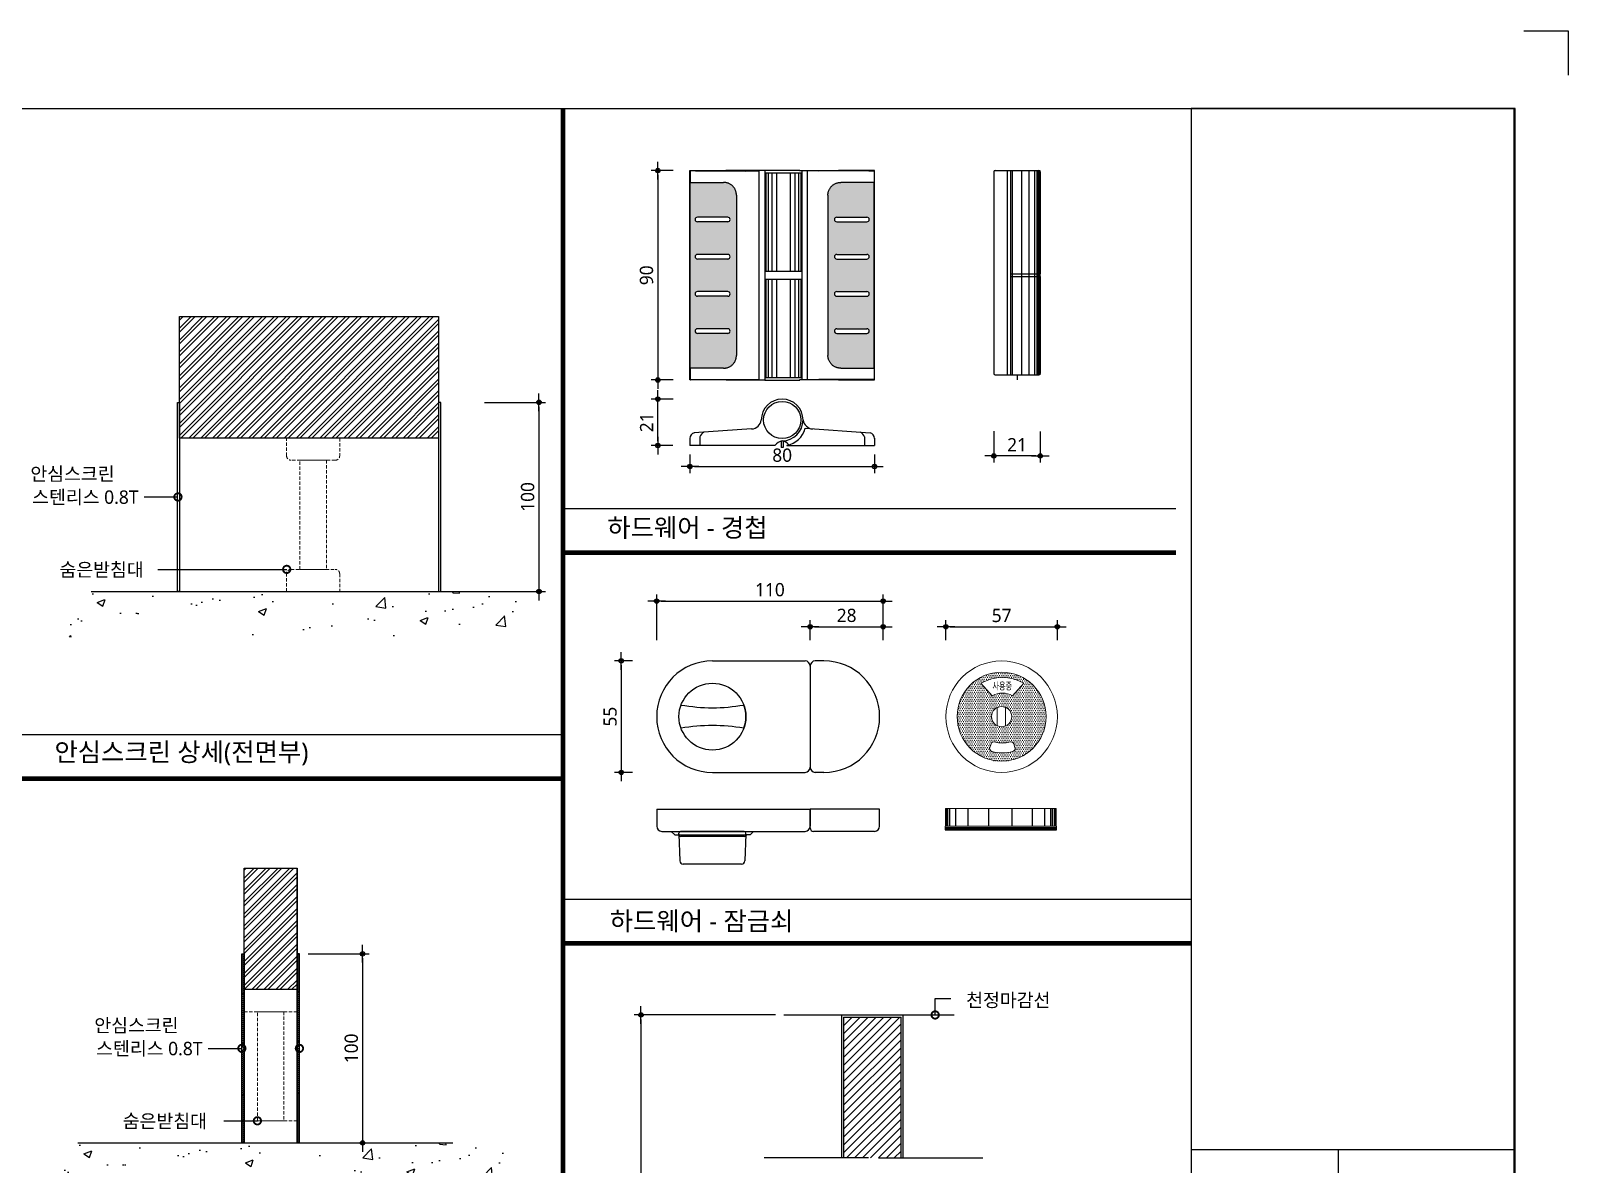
# Model space of a CAD drawing. Extents: x -256 to 8104, y -176 to 5714.
# Drawn here: x 4629 to 8104, y 3153 to 5714 of the extents above; entities that cross this region are included whole.
import ezdxf
from ezdxf.enums import TextEntityAlignment as Align

# ---------------------------------------------------------------- set-up
doc = ezdxf.new("R2010")
doc.units = 0
doc.header["$LTSCALE"] = 30
doc.linetypes.add('HIDDEN', pattern=[0.375, 0.25, -0.125])
doc.layers.get('0').update_dxf_attribs({"linetype": 'CONTINUOUS'})
doc.layers.get('DEFPOINTS').update_dxf_attribs({"linetype": 'CONTINUOUS'})
for name, color, linetype in [('02---제품선', 4, 'CONTINUOUS'), ('C', 2, 'CONTINUOUS'), ('curior-0Line', 252, 'CONTINUOUS'), ('DIM', 7, 'CONTINUOUS'), ('HAT', 8, 'CONTINUOUS'), ('HID', 9, 'HIDDEN'), ('TIT', 3, 'CONTINUOUS'), ('문자', 3, 'CONTINUOUS'), ('부자재', 4, 'CONTINUOUS'), ('잠금쇠(회전형)', 4, 'CONTINUOUS'), ('치수', 1, 'CONTINUOUS'), ('판넬', 2, 'CONTINUOUS'), ('해치', 8, 'CONTINUOUS')]:
    doc.layers.add(name, color=color, linetype=linetype)
doc.styles.add('HDW', font='gulim.ttc')
doc.styles.add('돋움', font='malgun.ttf')
doc.dimstyles.new('10', dxfattribs={"dimscale": 10, "dimtxt": 3, "dimasz": 1, "dimexe": 1.5, "dimexo": 2, "dimgap": 1, "dimtad": 1, "dimdec": 0, "dimlunit": 6, "dimtxsty": '돋움', "dimblk": 'DIMDOT', "dimcen": -1, "dimdle": 1.5, "dimclrt": 3, "dimazin": 3, "dimtfac": 1, "dimtdec": 0, "dimtix": 1, "dimtmove": 2, "dimatfit": 3, "dimldrblk": 'DIMDOT', "dimarcsym": 0})

# ---------------------------------------------------------------- blocks, each defined once
blk = doc.blocks.new('DIMDOT')
at = {"linetype": 'Continuous'}
blk.add_line((-2, 0), (2, 0), dxfattribs=at)
for radius in [0.5, 0.25]:
    blk.add_circle((0, 0), radius, dxfattribs=at)
blk = doc.blocks.new('*D566')
at = {"layer": 'DEFPOINTS', "color": 0}
for p in [(14744.3, -2447.4), (14232.3, -2556), (14744.3, -2556)]:
    blk.add_point(p, dxfattribs=at)
at = {"layer": 'DIM', "color": 0, "lineweight": -2, "ltscale": 10}
for p, q in [((14232.3, -2536), (14232.3, -2432.4)), ((14744.3, -2536), (14744.3, -2432.4)), ((14242.3, -2447.4), (14734.3, -2447.4))]:
    blk.add_line(p, q, dxfattribs=at)
at = {"layer": 'DIM', "color": 0, "lineweight": -2, "xscale": 10, "yscale": 10, "zscale": 10, "rotation": 180}
blk.add_blockref('DIMDOT', (14232.3, -2447.4), dxfattribs=at)
at = {"layer": 'DIM', "color": 0, "lineweight": -2, "xscale": 10, "yscale": 10, "zscale": 10}
blk.add_blockref('DIMDOT', (14744.3, -2447.4), dxfattribs=at)
at = {"layer": 'DIM', "color": 3, "insert": (14488.3, -2421.8), "char_height": 30, "attachment_point": 5, "style": '돋움'}
blk.add_mtext('110', dxfattribs=at)
blk = doc.blocks.new('*D567')
at = {"layer": 'DEFPOINTS', "color": 0}
for p in [(14744.3, -2505.4), (14579.2, -2556), (14744.3, -2556)]:
    blk.add_point(p, dxfattribs=at)
at = {"layer": 'DIM', "color": 0, "lineweight": -2, "ltscale": 10}
for p, q in [((14579.2, -2536), (14579.2, -2490.4)), ((14744.3, -2536), (14744.3, -2490.4)), ((14589.2, -2505.4), (14734.3, -2505.4))]:
    blk.add_line(p, q, dxfattribs=at)
at = {"layer": 'DIM', "color": 0, "lineweight": -2, "xscale": 10, "yscale": 10, "zscale": 10, "rotation": 180}
blk.add_blockref('DIMDOT', (14579.2, -2505.4), dxfattribs=at)
at = {"layer": 'DIM', "color": 0, "lineweight": -2, "xscale": 10, "yscale": 10, "zscale": 10}
blk.add_blockref('DIMDOT', (14744.3, -2505.4), dxfattribs=at)
at = {"layer": 'DIM', "color": 3, "insert": (14661.7, -2479.9), "char_height": 30, "attachment_point": 5, "style": '돋움'}
blk.add_mtext('28', dxfattribs=at)
blk = doc.blocks.new('*D568')
at = {"layer": 'DEFPOINTS', "color": 0}
for p in [(15138, -2505.4), (14886, -2556), (15138, -2556)]:
    blk.add_point(p, dxfattribs=at)
at = {"layer": 'DIM', "color": 0, "lineweight": -2, "ltscale": 10}
for p, q in [((14886, -2536), (14886, -2490.4)), ((15138, -2536), (15138, -2490.4)), ((14896, -2505.4), (15128, -2505.4))]:
    blk.add_line(p, q, dxfattribs=at)
at = {"layer": 'DIM', "color": 0, "lineweight": -2, "xscale": 10, "yscale": 10, "zscale": 10, "rotation": 180}
blk.add_blockref('DIMDOT', (14886, -2505.4), dxfattribs=at)
at = {"layer": 'DIM', "color": 0, "lineweight": -2, "xscale": 10, "yscale": 10, "zscale": 10}
blk.add_blockref('DIMDOT', (15138, -2505.4), dxfattribs=at)
at = {"layer": 'DIM', "color": 3, "insert": (15012, -2480.1), "char_height": 30, "attachment_point": 5, "style": '돋움'}
blk.add_mtext('57', dxfattribs=at)
blk = doc.blocks.new('*D569')
at = {"layer": 'DEFPOINTS', "color": 0}
for p in [(14289.9, -1474.6), (14234.9, -1947.8), (14289.9, -1947.8)]:
    blk.add_point(p, dxfattribs=at)
at = {"layer": 'DIM', "color": 0, "lineweight": -2, "ltscale": 10}
for p, q in [((14269.9, -1474.6), (14219.9, -1474.6)), ((14234.9, -1484.6), (14234.9, -1937.8)), ((14269.9, -1947.8), (14219.9, -1947.8))]:
    blk.add_line(p, q, dxfattribs=at)
at = {"layer": 'DIM', "color": 0, "lineweight": -2, "xscale": 10, "yscale": 10, "zscale": 10}
for p, rotation in [((14234.9, -1474.6), 90), ((14234.9, -1947.8), 270)]:
    blk.add_blockref('DIMDOT', p, dxfattribs=dict(at, rotation=rotation))
at = {"layer": 'DIM', "color": 3, "insert": (14209.4, -1711.2), "char_height": 30, "attachment_point": 5, "rotation": 90, "style": '돋움'}
blk.add_mtext('90', dxfattribs=at)
blk = doc.blocks.new('*D570')
at = {"layer": 'DEFPOINTS', "color": 0}
for p in [(14307.5, -2096), (14724.6, -2096), (14724.6, -2143.4)]:
    blk.add_point(p, dxfattribs=at)
at = {"layer": 'DIM', "color": 0, "lineweight": -2, "ltscale": 10}
for p, q in [((14307.5, -2116), (14307.5, -2158.4)), ((14724.6, -2116), (14724.6, -2158.4)), ((14317.5, -2143.4), (14714.6, -2143.4))]:
    blk.add_line(p, q, dxfattribs=at)
at = {"layer": 'DIM', "color": 0, "lineweight": -2, "xscale": 10, "yscale": 10, "zscale": 10, "rotation": 180}
blk.add_blockref('DIMDOT', (14307.5, -2143.4), dxfattribs=at)
at = {"layer": 'DIM', "color": 0, "lineweight": -2, "xscale": 10, "yscale": 10, "zscale": 10}
blk.add_blockref('DIMDOT', (14724.6, -2143.4), dxfattribs=at)
at = {"layer": 'DIM', "color": 3, "insert": (14516, -2117.9), "char_height": 30, "attachment_point": 5, "style": '돋움'}
blk.add_mtext('80', dxfattribs=at)
blk = doc.blocks.new('*D571')
at = {"layer": 'DEFPOINTS', "color": 0}
for p in [(14234.9, -1991), (14289.9, -1991), (14289.2, -2096)]:
    blk.add_point(p, dxfattribs=at)
at = {"layer": 'DIM', "color": 0, "lineweight": -2, "ltscale": 10}
for p, q in [((14269.9, -1991), (14219.9, -1991)), ((14234.9, -2086), (14234.9, -2001)), ((14269.2, -2096), (14219.9, -2096))]:
    blk.add_line(p, q, dxfattribs=at)
at = {"layer": 'DIM', "color": 0, "lineweight": -2, "xscale": 10, "yscale": 10, "zscale": 10}
for p, rotation in [((14234.9, -1991), 90), ((14234.9, -2096), 270)]:
    blk.add_blockref('DIMDOT', p, dxfattribs=dict(at, rotation=rotation))
at = {"layer": 'DIM', "color": 3, "insert": (14209.5, -2043.5), "char_height": 30, "attachment_point": 5, "rotation": 90, "style": '돋움'}
blk.add_mtext('21', dxfattribs=at)
blk = doc.blocks.new('*D572')
at = {"layer": 'DEFPOINTS', "color": 0}
for p in [(14994.4, -2043.8), (15099.4, -2044.5), (14994.4, -2119.5)]:
    blk.add_point(p, dxfattribs=at)
at = {"layer": 'DIM', "color": 0, "lineweight": -2, "ltscale": 10}
for p, q in [((14994.4, -2063.8), (14994.4, -2134.5)), ((15099.4, -2064.5), (15099.4, -2134.5)), ((15089.4, -2119.5), (15004.4, -2119.5))]:
    blk.add_line(p, q, dxfattribs=at)
at = {"layer": 'DIM', "color": 0, "lineweight": -2, "xscale": 10, "yscale": 10, "zscale": 10, "rotation": 180}
blk.add_blockref('DIMDOT', (14994.4, -2119.5), dxfattribs=at)
at = {"layer": 'DIM', "color": 0, "lineweight": -2, "xscale": 10, "yscale": 10, "zscale": 10}
blk.add_blockref('DIMDOT', (15099.4, -2119.5), dxfattribs=at)
at = {"layer": 'DIM', "color": 3, "insert": (15046.9, -2094.2), "char_height": 30, "attachment_point": 5, "style": '돋움'}
blk.add_mtext('21', dxfattribs=at)
blk = doc.blocks.new('*D573')
at = {"layer": 'DEFPOINTS', "color": 0}
for p in [(14197.9, -2582.6), (14152.3, -2834.6), (14197.9, -2834.6)]:
    blk.add_point(p, dxfattribs=at)
at = {"layer": 'DIM', "color": 0, "lineweight": -2, "ltscale": 10}
for p, q in [((14177.9, -2582.6), (14137.3, -2582.6)), ((14152.3, -2592.6), (14152.3, -2824.6)), ((14177.9, -2834.6), (14137.3, -2834.6))]:
    blk.add_line(p, q, dxfattribs=at)
at = {"layer": 'DIM', "color": 0, "lineweight": -2, "xscale": 10, "yscale": 10, "zscale": 10}
for p, rotation in [((14152.3, -2582.6), 90), ((14152.3, -2834.6), 270)]:
    blk.add_blockref('DIMDOT', p, dxfattribs=dict(at, rotation=rotation))
at = {"layer": 'DIM', "color": 3, "insert": (14127, -2708.6), "char_height": 30, "attachment_point": 5, "rotation": 90, "style": '돋움'}
blk.add_mtext('55', dxfattribs=at)
blk = doc.blocks.new('*D574')
at = {"layer": 'DEFPOINTS', "color": 0}
for p in [(14520.9, -3382.6), (14196.8, -5721.5), (14520.9, -5721.5)]:
    blk.add_point(p, dxfattribs=at)
at = {"layer": 'DIM', "color": 0, "lineweight": -2, "ltscale": 10}
for p, q in [((14500.9, -3382.6), (14181.8, -3382.6)), ((14196.8, -3392.6), (14196.8, -5711.5)), ((14500.9, -5721.5), (14181.8, -5721.5))]:
    blk.add_line(p, q, dxfattribs=at)
at = {"layer": 'DIM', "color": 0, "lineweight": -2, "xscale": 10, "yscale": 10, "zscale": 10}
for p, rotation in [((14196.8, -3382.6), 90), ((14196.8, -5721.5), 270)]:
    blk.add_blockref('DIMDOT', p, dxfattribs=dict(at, rotation=rotation))
at = {"layer": 'DIM', "color": 3, "insert": (14171.6, -4552), "char_height": 30, "attachment_point": 5, "rotation": 90, "style": '돋움'}
blk.add_mtext('VAR.', dxfattribs=at)
blk = doc.blocks.new('A$C13EB2441')
for p, q in [((0.837, 7.375), (0.837, 14.115)), ((0.837, 6.74), (0.837, 0))]:
    blk.add_line(p, q)
blk = doc.blocks.new('*D576')
at = {"layer": 'DEFPOINTS', "color": 0}
for p in [(13424.7, -3244.5), (13424.7, -3671.9), (13567.6, -3671.9)]:
    blk.add_point(p, dxfattribs=at)
at = {"layer": 'DIM', "color": 0, "lineweight": -2, "ltscale": 10}
for p, q in [((13444.7, -3244.5), (13582.6, -3244.5)), ((13567.6, -3254.5), (13567.6, -3661.9)), ((13444.7, -3671.9), (13582.6, -3671.9))]:
    blk.add_line(p, q, dxfattribs=at)
at = {"layer": 'DIM', "color": 0, "lineweight": -2, "xscale": 10, "yscale": 10, "zscale": 10}
for p, rotation in [((13567.6, -3244.5), 90), ((13567.6, -3671.9), 270)]:
    blk.add_blockref('DIMDOT', p, dxfattribs=dict(at, rotation=rotation))
at = {"layer": 'DIM', "color": 3, "insert": (13542.1, -3458.2), "char_height": 30, "attachment_point": 5, "rotation": 90, "style": '돋움'}
blk.add_mtext('100', dxfattribs=at)
blk = doc.blocks.new('_DOTSMALL')
at = {"color": 0, "linetype": 'ByBlock', "const_width": 0.5}
blk.add_lwpolyline([(-0.0625, 0, 1), (0.0625, 0, 1)], format="xyb", close=True, dxfattribs=at)
blk = doc.blocks.new('A$C63EC304E')
at = {"layer": '치수', "color": 1, "xscale": 2.5, "yscale": 2.5, "zscale": 2.5, "rotation": 234.3098741996962}
blk.add_blockref('_DOTSMALL', (0.31, 0.31), dxfattribs=at)
blk = doc.blocks.new('A$C2BC9653E')
at = {"layer": '치수', "xscale": 0.3333333333333333, "yscale": 0.3333333333333333, "zscale": 0.3333333333333333}
blk.add_blockref('A$C63EC304E', (0, 0), dxfattribs=at)
blk = doc.blocks.new('A$C7FC71301')
at = {"layer": '치수', "rotation": 180}
blk.add_blockref('A$C2BC9653E', (0.208, 0.208), dxfattribs=at)
blk = doc.blocks.new('A$C4A20372B')
at = {"layer": '치수'}
blk.add_blockref('A$C7FC71301', (0, 0), dxfattribs=at)
blk = doc.blocks.new('A$C566469F5')
at = {"layer": '치수'}
blk.add_blockref('A$C4A20372B', (0, 0), dxfattribs=at)
blk = doc.blocks.new('A$C7E317CD4')
at = {"layer": '해치', "xscale": 2, "yscale": 2, "zscale": 2}
blk.add_blockref('A$C566469F5', (0, 0), dxfattribs=at)
blk = doc.blocks.new('A$C601D7F27')
at = {"layer": '치수'}
blk.add_blockref('A$C7E317CD4', (0, 0), dxfattribs=at)
blk = doc.blocks.new('A$C38802C08')
at = {"layer": '치수'}
blk.add_blockref('A$C601D7F27', (0, 0), dxfattribs=at)
blk = doc.blocks.new('*D578')
at = {"layer": 'DEFPOINTS', "color": 0}
for p in [(13823.4, -1998.4), (13823.4, -2425.8), (13966.3, -2425.8)]:
    blk.add_point(p, dxfattribs=at)
at = {"layer": 'DIM', "color": 0, "lineweight": -2, "ltscale": 10}
for p, q in [((13843.4, -1998.4), (13981.3, -1998.4)), ((13966.3, -2008.4), (13966.3, -2415.8)), ((13843.4, -2425.8), (13981.3, -2425.8))]:
    blk.add_line(p, q, dxfattribs=at)
at = {"layer": 'DIM', "color": 0, "lineweight": -2, "xscale": 10, "yscale": 10, "zscale": 10}
for p, rotation in [((13966.3, -1998.4), 90), ((13966.3, -2425.8), 270)]:
    blk.add_blockref('DIMDOT', p, dxfattribs=dict(at, rotation=rotation))
at = {"layer": 'DIM', "color": 3, "insert": (13940.7, -2212.1), "char_height": 30, "attachment_point": 5, "rotation": 90, "style": '돋움'}
blk.add_mtext('100', dxfattribs=at)
blk = doc.blocks.new('DESIGN-21', base_point=(8188.6, -6872.9))
h = blk.add_hatch()
h.set_pattern_fill('ANSI31', color=2, style=0)
h.set_pattern_definition([(45, (11405.2524, -5208.6774), (-2.245064, 2.245064), [])])
h.paths.add_polyline_path([(13299.7, -3244.5), (13294.7, -3244.5), (13294.7, -3456.1, -1), (13294.7, -3460.3), (13294.7, -3671.9), (13299.7, -3671.9)])
h.paths.add_polyline_path([(13424.7, -3460.3, -1), (13424.7, -3456.1), (13424.7, -3244.5), (13419.7, -3244.5), (13419.7, -3671.9), (13424.7, -3671.9)])
at = {"layer": 'HAT'}
h = blk.add_hatch(dxfattribs=at)
h.set_pattern_fill('ANSI32', color=256, scale=2, style=0)
h.set_pattern_definition([(45, (-103.01, -7057.5), (-13.470384, 13.470384), []), (45, (-94.03, -7057.5), (-13.470384, 13.470384), [])])
h.paths.add_polyline_path([(13153.9, -1804.6), (13739.3, -1804.6), (13739.3, -2079.2), (13153.9, -2079.2)])
h = blk.add_hatch(dxfattribs=at)
h.set_pattern_fill('ANSI32', color=256, scale=2, style=0)
h.set_pattern_definition([(45, (8218.403, -7048.667), (-13.470384, 13.470384), []), (45, (8227.384, -7048.667), (-13.470384, 13.470384), [])])
h.paths.add_polyline_path([(13419.7, -3050.7), (13299.7, -3050.7), (13299.7, -3325.3), (13419.7, -3325.3), (13419.7, -3244.5)])
at = {"layer": 'HAT', "transparency": 33554687}
h = blk.add_hatch(dxfattribs=at)
h.set_pattern_fill('ANSI31', color=256, scale=4)
h.set_pattern_definition([(45, (-132.914, -7048.667), (-8.980256, 8.980256), [])])
h.paths.add_polyline_path([(14711.1, -3705.5), (14733.3, -3705.5), (14784.7, -3705.5), (14784.7, -3387.6), (14654.7, -3387.6), (14654.7, -3705.5)])
at = {"layer": '해치'}
h = blk.add_hatch(dxfattribs=at)
h.set_pattern_fill('DOTS', color=256, scale=2.628474)
h.set_pattern_definition([(0, (11345.76, -1139.6253), (2.086351, 4.172702), [0, -4.172702])])
edge = h.paths.add_edge_path()
edge.add_line((14308, -1921.2), (14308, -1921.2))
edge.add_spline(control_points=[(14308, -1921.2), (14308.3, -1921.2), (14319.8, -1921.2)], knot_values=[-0.724312, -0.724312, -0.724312, 0.724312, 0.724312, 0.724312], weights=[1, 0.748956, 1], degree=2, periodic=0)
edge.add_line((14319.8, -1921.2), (14383.7, -1921.2))
edge.add_spline(control_points=[(14383.7, -1921.2), (14412.6, -1921.2), (14412.6, -1892.3)], knot_values=[-1.570796, -1.570796, -1.570796, 0, 0, 0], weights=[1, 0.707107, 1], degree=2, periodic=0)
edge.add_line((14412.6, -1892.3), (14412.6, -1530.1))
edge.add_spline(control_points=[(14412.6, -1530.1), (14412.6, -1501.2), (14383.7, -1501.2)], knot_values=[0, 0, 0, 1.570796, 1.570796, 1.570796], weights=[1, 0.707107, 1], degree=2, periodic=0)
edge.add_line((14383.7, -1501.2), (14319.8, -1501.2))
edge.add_spline(control_points=[(14319.8, -1501.2), (14308.3, -1501.2), (14308, -1501.2)], knot_values=[-0.724312, -0.724312, -0.724312, 0.724312, 0.724312, 0.724312], weights=[1, 0.748956, 1], degree=2, periodic=0)
edge.add_line((14308, -1501.2), (14308, -1921.2))
h.paths.add_polyline_path([(14392.9, -1579.9, -0.414214), (14398.1, -1585.2, -0.414214), (14392.9, -1590.5), (14324.5, -1590.5, -0.414214), (14319.3, -1585.2, -0.414214), (14324.5, -1579.9)], flags=16)
h.paths.add_polyline_path([(14392.9, -1663.9, -0.414214), (14398.1, -1669.2, -0.414214), (14392.9, -1674.5), (14324.5, -1674.5, -0.414214), (14319.3, -1669.2, -0.414214), (14324.5, -1663.9)], flags=16)
h.paths.add_polyline_path([(14392.9, -1748, -0.414214), (14398.1, -1753.2, -0.414214), (14392.9, -1758.5), (14324.5, -1758.5, -0.414214), (14319.3, -1753.2, -0.414214), (14324.5, -1748)], flags=16)
h.paths.add_polyline_path([(14392.9, -1832, -0.414214), (14398.1, -1837.2, -0.414214), (14392.9, -1842.5), (14324.5, -1842.5, -0.414214), (14319.3, -1837.2, -0.414214), (14324.5, -1832)], flags=16)
h = blk.add_hatch(dxfattribs=at)
h.set_pattern_fill('DOTS', color=256, scale=2.628474)
h.set_pattern_definition([(0, (10871.1426, -1139.6253), (2.086351, 4.1727023), [0, -4.1727023])])
edge = h.paths.add_edge_path()
edge.add_spline(control_points=[(14619.4, -1530.1), (14619.4, -1501.2), (14648.3, -1501.2)], knot_values=[0, 0, 0, 1.570796, 1.570796, 1.570796], weights=[1, 0.707107, 1], degree=2, periodic=0)
edge.add_line((14648.3, -1501.2), (14712.2, -1501.2))
edge.add_spline(control_points=[(14712.2, -1501.2), (14723.8, -1501.2), (14724, -1501.2)], knot_values=[-0.724312, -0.724312, -0.724312, 0.724312, 0.724312, 0.724312], weights=[1, 0.748956, 1], degree=2, periodic=0)
edge.add_line((14724.1, -1501.2), (14724.1, -1921.2))
edge.add_line((14724.1, -1921.2), (14724, -1921.2))
edge.add_spline(control_points=[(14724, -1921.2), (14723.8, -1921.2), (14712.2, -1921.2)], knot_values=[-0.724312, -0.724312, -0.724312, 0.724312, 0.724312, 0.724312], weights=[1, 0.748956, 1], degree=2, periodic=0)
edge.add_line((14712.2, -1921.2), (14648.3, -1921.2))
edge.add_spline(control_points=[(14648.3, -1921.2), (14619.4, -1921.2), (14619.4, -1892.3)], knot_values=[-1.570796, -1.570796, -1.570796, 0, 0, 0], weights=[1, 0.707107, 1], degree=2, periodic=0)
edge.add_line((14619.4, -1892.3), (14619.4, -1530.1))
h.paths.add_polyline_path([(14639.2, -1579.9, 0.414214), (14633.9, -1585.2, 0.414214), (14639.2, -1590.5), (14707.5, -1590.5, 0.414214), (14712.8, -1585.2, 0.414214), (14707.5, -1579.9)], flags=16)
h.paths.add_polyline_path([(14639.2, -1663.9, 0.414214), (14633.9, -1669.2, 0.414214), (14639.2, -1674.5), (14707.5, -1674.5, 0.414214), (14712.8, -1669.2, 0.414214), (14707.5, -1663.9)], flags=16)
h.paths.add_polyline_path([(14639.2, -1748, 0.414214), (14633.9, -1753.2, 0.414214), (14639.2, -1758.5), (14707.5, -1758.5, 0.414214), (14712.8, -1753.2, 0.414214), (14707.5, -1748)], flags=16)
h.paths.add_polyline_path([(14639.2, -1832, 0.414214), (14633.9, -1837.2, 0.414214), (14639.2, -1842.5), (14707.5, -1842.5, 0.414214), (14712.8, -1837.2, 0.414214), (14707.5, -1832)], flags=16)
h = blk.add_hatch(dxfattribs=at)
h.set_pattern_fill('AR-CONC', color=256, style=0)
h.set_pattern_definition([(50, (11435.16, -3962.6), (182.185, -15.939), [19.05, -209.55]), (355, (11435.16, -3962.6), (-35.243, 191.057), [15.24, -167.64]), (100.451, (11450.34, -3963.92), (146.943, 175.117), [16.19, -178.09]), (46.184, (11435.16, -3911.8), (271.079, -42.042), [28.575, -314.325]), (96.636, (11457.75, -3915.3), (237.404, 247.426), [24.285, -267.135]), (351.184, (11435.16, -3911.8), (237.405, 247.425), [22.86, -251.46]), (21, (11460.56, -3924.5), (151.615, -102.2655), [19.05, -209.55]), (326, (11460.56, -3924.5), (61.802, 184.188), [15.24, -167.64]), (71.4514, (11473.2, -3933.02), (213.416, 81.923), [16.19, -178.09]), (37.5, (11435.16, -3962.594), (3.0886, 84.555), [0, -165.608, 0, -170.18, 0, -168.275]), (7.5, (11435.16, -3962.59), (66.8197, 100.1806), [0, -97.028, 0, -161.798, 0, -64.135]), (327.5, (11378.515, -3962.594), (135.5906, -5.7287), [0, -63.5, 0, -198.12, 0, -262.89]), (317.5, (11353.11, -3962.59), (148.129, 25.4265), [0, -82.55, 0, -131.572, 0, -186.69])])
h.paths.add_polyline_path([(13914.7, -2528.8), (13914.7, -2425.8), (12864.5, -2425.8), (12864.5, -2528.8)])
h = blk.add_hatch(dxfattribs=at)
h.set_pattern_fill('DOTS', color=256, scale=2.628474)
h.set_pattern_definition([(0, (9317.9545, -6165.9028), (2.086351, 4.1727023), [0, -4.1727023])])
h.paths.add_polyline_path([(15112.6, -2708.6, 1), (14911.3, -2708.6, 1)])
h.paths.add_polyline_path([(14989, -2708.6, -1), (15034.9, -2708.6, -1)], flags=16)
h.paths.add_polyline_path([(15036.7, -2661.3, 0.250537), (14990.8, -2661.3), (14965, -2632.8, -0.258173), (15062.5, -2632.8)], flags=16)
h.paths.add_polyline_path([(15039.4, -2770), (15042.2, -2778.1, -0.437988), (15037.4, -2787.2, -0.127495), (14990.2, -2787.2, -0.437988), (14985.3, -2778.1), (14988.1, -2770, -0.407197), (14996.9, -2765.6, 0.156299), (15030.7, -2765.6, -0.407197)], flags=16)
h.paths.add_polyline_path([(14987.4, -2654.3), (14987.4, -2625.1), (15039.7, -2625.1), (15039.7, -2654.3)], flags=8)
h = blk.add_hatch(dxfattribs=at)
h.set_pattern_fill('AR-CONC', color=256, style=0)
h.set_pattern_definition([(50, (11405.25, -5208.68), (182.185, -15.939), [19.05, -209.55]), (355, (11405.25, -5208.68), (-35.243, 191.057), [15.24, -167.64]), (100.451, (11420.43, -5210), (146.943, 175.117), [16.19, -178.09]), (46.184, (11405.25, -5157.88), (271.079, -42.042), [28.575, -314.325]), (96.636, (11427.84, -5161.38), (237.404, 247.426), [24.285, -267.135]), (351.184, (11405.25, -5157.88), (237.405, 247.425), [22.86, -251.46]), (21, (11430.65, -5170.58), (151.615, -102.2655), [19.05, -209.55]), (326, (11430.65, -5170.58), (61.802, 184.188), [15.24, -167.64]), (71.4514, (11443.29, -5179.1), (213.416, 81.923), [16.19, -178.09]), (37.5, (11405.25, -5208.68), (3.0886, 84.555), [0, -165.608, 0, -170.18, 0, -168.275]), (7.5, (11405.25, -5208.68), (66.8197, 100.1806), [0, -97.028, 0, -161.798, 0, -64.135]), (327.5, (11348.61, -5208.68), (135.5906, -5.7287), [0, -63.5, 0, -198.12, 0, -262.89]), (317.5, (11323.21, -5208.68), (148.129, 25.4265), [0, -82.55, 0, -131.572, 0, -186.69])])
h.paths.add_polyline_path([(13884.8, -3774.9), (13884.8, -3671.9), (12834.6, -3671.9), (12834.6, -3774.9)])
at = {"color": 2}
for p, q in [((16192.7, -1158.7), (16292.7, -1158.7)), ((16192.7, -1158.7), (16292.7, -1158.7)), ((16192.7, -1158.7), (16292.7, -1158.7)), ((16292.7, -1158.7), (16292.7, -1258.7)), ((16292.7, -1158.7), (16292.7, -1258.7)), ((16292.7, -1158.7), (16292.7, -1258.7)), ((15046.9, -1936.2), (15046.9, -1947.8)), ((12953.9, -2425.8), (13843.4, -2425.8)), ((14520.1, -3382.6), (14904.7, -3382.6)), ((12924, -3671.9), (13771.7, -3671.9))]:
    blk.add_line(p, q, dxfattribs=at)
at = {"color": 8}
for p, q in [((14020.5, -2238.1), (15405.8, -2238.1)), ((10672.7, -2748.7), (14020.5, -2748.7)), ((14020.5, -3120.9), (15440.2, -3120.9))]:
    blk.add_line(p, q, dxfattribs=at)
at = {"color": 2}
for points in [[(8187.9, -1334.5), (15440.2, -1334.5), (15440.2, -6872.8), (8187.9, -6872.8)], [(8187.9, -1334.5), (15440.2, -1334.5), (15440.2, -6872.8), (8187.9, -6872.8)], [(8187.9, -1334.5), (16169.8, -1334.5), (16169.8, -6872.8), (8187.9, -6872.8)], [(13148.9, -1998.4), (13153.9, -1998.4), (13153.9, -2425.8), (13148.9, -2425.8)], [(13744.3, -1998.4), (13739.3, -1998.4), (13739.3, -2425.8), (13744.3, -2425.8)], [(13294.7, -3244.5), (13299.7, -3244.5), (13299.7, -3671.9), (13294.7, -3671.9)], [(13424.7, -3244.5), (13419.7, -3244.5), (13419.7, -3671.9), (13424.7, -3671.9)]]:
    blk.add_lwpolyline(points, close=True, dxfattribs=at)
at = {"color": 8, "const_width": 10}
for points in [[(14020.5, -6872.8), (14020.5, -1334.5)], [(14020.5, -2338.1), (15405.8, -2338.1)], [(10672.7, -2848.7), (14020.5, -2848.7)], [(14020.5, -3220.9), (15440.2, -3220.9)]]:
    blk.add_lwpolyline(points, dxfattribs=at)
at = {"layer": '02---제품선'}
for p, q in [((14358.3, -2582.6), (14567.6, -2582.6)), ((14579.2, -2594.2), (14579.2, -2822.9)), ((14579.2, -2594.2), (14579.2, -2822.9)), ((14610.3, -2582.6), (14590.9, -2582.6)), ((14358.3, -2834.6), (14567.6, -2834.6)), ((14610.3, -2834.6), (14590.9, -2834.6)), ((14232.3, -2917.5), (14579.2, -2917.5)), ((14232.3, -2917.5), (14232.3, -2956.3)), ((14579.2, -2917.5), (14579.2, -2956.3)), ((14736.3, -2917.5), (14579.2, -2917.5)), ((14579.2, -2960.2), (14579.2, -2917.5)), ((14736.3, -2956.3), (14736.3, -2917.5)), ((14243.9, -2967.9), (14265.2, -2967.9)), ((14265.2, -2967.9), (14451.3, -2967.9)), ((14273, -2975.7), (14265.2, -2967.9)), ((14273, -2975.7), (14280.7, -2975.7)), ((14280.7, -2975.7), (14435.8, -2975.7)), ((14282.6, -2973.8), (14284.7, -3034.1)), ((14282.7, -2975.7), (14282.7, -2971.8)), ((14430, -2967.9), (14286.5, -2967.9)), ((14430, -2979.6), (14286.5, -2979.6)), ((14433.9, -2973.8), (14431.8, -3034.1)), ((14433.9, -2975.7), (14433.9, -2971.8)), ((14443.5, -2975.7), (14435.8, -2975.7)), ((14443.5, -2975.7), (14451.3, -2967.9)), ((14451.3, -2967.9), (14567.6, -2967.9)), ((14724.6, -2967.9), (14587, -2967.9)), ((14424.1, -3041.6), (14292.4, -3041.6))]:
    blk.add_line(p, q, dxfattribs=at)
blk.add_circle((14358.3, -2708.6), 75.6, dxfattribs=at)
blk.add_circle((14358.3, -2708.6), 75.6, dxfattribs=at)
for centre, radius, start, end in [((14358.3, -2708.6), 126, 90, 180), ((14567.6, -2594.2), 11.6, 0, 90), ((14590.9, -2594.2), 11.6, 90, 180), ((14610.3, -2708.6), 126, 0, 90), ((14358.3, -2708.6), 126, 180, 270), ((14358.3, -2271.8), 416.6, 260.2031, 279.7969), ((14358.3, -2708.6), 75.6, 340.7512, 19.2488), ((14610.3, -2708.6), 126, 270, 0), ((14358.3, -3145.4), 416.6, 80.2031, 99.7969), ((14567.6, -2822.9), 11.6, 270, 0), ((14590.9, -2822.9), 11.6, 180, 270), ((14243.9, -2956.3), 11.6, 180, 270), ((14286.5, -2971.8), 3.88, 90, 180), ((14286.5, -2975.7), 3.88, 180, 270), ((14430, -2971.8), 3.88, 0, 90), ((14430, -2975.7), 3.88, 270, 0), ((14567.6, -2956.3), 11.6, 270, 0), ((14587, -2960.2), 7.75, 180, 270), ((14724.6, -2956.3), 11.6, 270, 0), ((14292.4, -3033.9), 7.75, 182, 270), ((14424.1, -3033.9), 7.75, 270, 358)]:
    blk.add_arc(centre, radius, start, end, dxfattribs=at)
at = {"layer": 'C'}
for p, q in [((14654.7, -3387.6), (14654.7, -3705.5)), ((14654.7, -3387.6), (14784.7, -3387.6)), ((14784.7, -3705.5), (14784.7, -3387.6))]:
    blk.add_line(p, q, dxfattribs=at)
at = {"layer": 'curior-0Line'}
for p, q in [((15440.2, -1334.5), (15440.2, -6872.1)), ((15440.6, -3687), (16172.7, -3687)), ((15772.8, -3687), (15772.8, -4240.7))]:
    blk.add_line(p, q, dxfattribs=at)
blk.add_lwpolyline([(16172.7, -1334.5), (15440.2, -1334.5), (15440.2, -6872.8), (16172.7, -6872.8)], close=True, dxfattribs=at)
at = {"layer": 'HID', "lineweight": 15}
for points in [[(13395.8, -2079.2), (13515.8, -2079.2), (13515.8, -2119.2, -0.414214), (13505.8, -2129.2), (13405.8, -2129.2, -0.414214), (13395.8, -2119.2)], [(13405.8, -2375.8), (13505.8, -2375.8, -0.414214), (13515.8, -2385.8), (13515.8, -2425.8), (13395.8, -2425.8), (13395.8, -2385.8, -0.414214)]]:
    blk.add_lwpolyline(points, format="xyb", close=True, dxfattribs=at)
for points in [[(13425.8, -2129.2), (13485.8, -2129.2), (13485.8, -2375.8), (13425.8, -2375.8)], [(13299.7, -3325.3), (13419.7, -3325.3), (13419.7, -3375.3), (13299.7, -3375.3)], [(13329.7, -3375.3), (13389.7, -3375.3), (13389.7, -3621.9), (13329.7, -3621.9)], [(13299.7, -3621.9), (13419.7, -3621.9), (13419.7, -3671.9), (13299.7, -3671.9)]]:
    blk.add_lwpolyline(points, close=True, dxfattribs=at)
at = {"layer": '부자재'}
for p, q in [((14307.5, -1474.6), (14388.9, -1474.6)), ((14307.5, -1947.8), (14307.5, -1474.6)), ((14307.5, -1474.6), (14308, -1475.2)), ((14308, -1475.2), (14308, -1501.2)), ((14319.8, -1475.4), (14433.4, -1475.6)), ((14389.1, -1474.7), (14388.9, -1474.6)), ((14476.6, -1474.7), (14389.1, -1474.7)), ((14464, -1946.6), (14464, -1475.9)), ((14476.6, -1474.7), (14476.6, -1947.7)), ((14476.6, -1474.7), (14476.6, -1474.7)), ((14555.5, -1474.7), (14643, -1474.7)), ((14560.7, -1474.7), (14560.7, -1947.7)), ((14573.3, -1946.6), (14573.3, -1475.9)), ((14712.2, -1475.4), (14598.6, -1475.6)), ((14643, -1474.7), (14643.2, -1474.6)), ((14724.6, -1474.6), (14643.2, -1474.6)), ((14724.6, -1474.6), (14724, -1475.2)), ((14724, -1475.2), (14724, -1501.2)), ((14724.6, -1947.8), (14724.6, -1474.6)), ((14994.4, -1477.6), (14994.4, -1933.2)), ((14997.4, -1474.6), (15096.4, -1474.6)), ((15024.4, -1474.6), (15024.4, -1936.2)), ((15031.9, -1474.6), (15031.9, -1936.2)), ((15099.4, -1477.6), (15099.4, -1708.3)), ((14308, -1921.2), (14308, -1501.2)), ((14308, -1501.2), (14308, -1501.2)), ((14319.8, -1501.2), (14383.7, -1501.2)), ((14712.2, -1501.2), (14648.3, -1501.2)), ((14724.1, -1501.2), (14724, -1501.2)), ((14724.1, -1921.2), (14724.1, -1501.2)), ((14412.6, -1530.1), (14412.6, -1892.3)), ((14619.4, -1530.1), (14619.4, -1892.3)), ((14476.8, -1707.6), (14476.8, -1715)), ((15031.9, -1708.3), (15099.4, -1708.3)), ((15031.9, -1714.3), (15099.4, -1714.3)), ((15098.4, -1708.3), (15098.4, -1714.3)), ((15099.4, -1714.3), (15099.4, -1933.2)), ((14308, -1921.2), (14308, -1921.2)), ((14308, -1921.2), (14308, -1947.2)), ((14383.7, -1921.2), (14319.8, -1921.2)), ((14648.3, -1921.2), (14712.2, -1921.2)), ((14724, -1921.2), (14724.1, -1921.2)), ((14724, -1921.2), (14724, -1947.2)), ((14997.4, -1936.2), (15096.4, -1936.2)), ((14308, -1947.2), (14307.5, -1947.8)), ((14388.9, -1947.8), (14307.5, -1947.8)), ((14319.8, -1947), (14433.4, -1946.8)), ((14389.1, -1947.7), (14388.9, -1947.8)), ((14389.1, -1947.7), (14476.6, -1947.7)), ((14643, -1947.7), (14555.5, -1947.7)), ((14712.2, -1947), (14598.6, -1946.8)), ((14643, -1947.7), (14643.2, -1947.8)), ((14643.2, -1947.8), (14724.6, -1947.8)), ((14724, -1947.2), (14724.6, -1947.8)), ((14307.5, -2079.4), (14307.5, -2096)), ((14446.9, -2058.4), (14317.2, -2067.5)), ((14330, -2076.3), (14330, -2096)), ((14567.6, -2057), (14714.5, -2067.4)), ((14702.1, -2076.3), (14702.1, -2096)), ((14724.6, -2079.4), (14724.6, -2096)), ((14499.2, -2096), (14307.5, -2096)), ((14513.8, -2086.1), (14513.8, -2100.5)), ((14518.3, -2100.5), (14513.8, -2100.5)), ((14518.3, -2086.1), (14518.3, -2100.5)), ((14526.7, -2095.2), (14526.7, -2096)), ((14526.7, -2096), (14724.6, -2096))]:
    blk.add_line(p, q, dxfattribs=at)
blk.add_circle((14516, -2038.2), 42.1, dxfattribs=at)
for centre, radius, start, end in [((14997.4, -1477.6), 3, 90, 180), ((15096.4, -1477.6), 3, 0, 90), ((14997.4, -1933.2), 3, 180, 270), ((15096.4, -1933.2), 3, 270, 0), ((14516, -2038.2), 47.2, 270, 180), ((14445.7, -2035.2), 23.3, 272.9231, 352.4724), ((14586.4, -2035.2), 23.3, 187.5276, 267.0769), ((14320.1, -2079.8), 12.6, 101.7765, 181.6712), ((14345.3, -2080.6), 15.9, 113.4077, 164.5497), ((14517.7, -2044.5), 51.5, 280.084, 345.9792), ((14686.7, -2080.6), 15.9, 15.4503, 67.3004), ((14712, -2079.8), 12.6, 358.3288, 78.2235), ((14522.5, -2114.4), 29.6, 102.5267, 141.5475), ((14509.6, -2114.4), 29.6, 43.1003, 77.4733)]:
    blk.add_arc(centre, radius, start, end, dxfattribs=at)
for points, weights in [([(14319.8, -1475.4), (14308.3, -1475.4), (14308, -1475.2)], [1, 0.748955720789, 1]), ([(14464, -1475.9), (14450.5, -1475.7), (14433.4, -1475.6)], [1, 0.964784765128, 1]), ([(14476.6, -1474.7), (14476.6, -1474.7), (14476.6, -1474.7)], [1, 0.999924701899, 1]), ([(14712.2, -1475.4), (14723.8, -1475.4), (14724, -1475.2)], [1, 0.748955720789, 1]), ([(14308, -1501.2), (14308.3, -1501.2), (14319.8, -1501.2)], [1, 0.748955720789, 1]), ([(14412.6, -1530.1), (14412.6, -1501.2), (14383.7, -1501.2)], [1, 0.707106781187, 1]), ([(14619.4, -1530.1), (14619.4, -1501.2), (14648.3, -1501.2)], [1, 0.707106781187, 1]), ([(14724, -1501.2), (14723.8, -1501.2), (14712.2, -1501.2)], [1, 0.748955720789, 1]), ([(14476.6, -1715), (14476.6, -1715), (14476.6, -1715)], [1, 0.999862102782, 1]), ([(14383.7, -1921.2), (14412.6, -1921.2), (14412.6, -1892.3)], [1, 0.707106781187, 1]), ([(14648.3, -1921.2), (14619.4, -1921.2), (14619.4, -1892.3)], [1, 0.707106781187, 1]), ([(14319.8, -1921.2), (14308.3, -1921.2), (14308, -1921.2)], [1, 0.748955720789, 1]), ([(14712.2, -1921.2), (14723.8, -1921.2), (14724, -1921.2)], [1, 0.748955720789, 1]), ([(14308, -1947.2), (14308.3, -1947), (14319.8, -1947)], [1, 0.748955720789, 1]), ([(14433.4, -1946.8), (14450.5, -1946.7), (14464, -1946.6)], [1, 0.964784765128, 1]), ([(14476.6, -1947.9), (14476.6, -1947.9), (14476.6, -1947.9)], [1, 0.999734260157, 1]), ([(14724, -1947.2), (14723.8, -1947), (14712.2, -1947)], [1, 0.748955720789, 1])]:
    blk.add_rational_spline(points, weights, degree=2, dxfattribs=at)
for points, weights, knots in [([(14555.5, -1474.7), (14555.5, -1474.7), (14516, -1474.7), (14476.6, -1474.7), (14476.6, -1474.7)], [1, 0.707106781186, 1, 0.707106781186, 1], [-1.570796, -1.570796, -1.570796, 0, 0, 1.570796, 1.570796, 1.570796]), ([(14476.6, -1480), (14489.2, -1480), (14516, -1480), (14560.7, -1480), (14560.7, -1480)], [0.872453400774, 0.800943102543, 1, 0.707106781186, 1], [-1.067549, -1.067549, -1.067549, 0, 0, 1.570796, 1.570796, 1.570796]), ([(14560.7, -1702.4), (14560.7, -1702.4), (14520.7, -1702.4), (14490.7, -1702.4), (14476.6, -1702.4)], [1, 0.742797744768, 1, 0.794611058848, 0.917248923756], [-1.467114, -1.467114, -1.467114, 0, 0, 1.171564, 1.171564, 1.171564]), ([(14476.6, -1720.2), (14487.8, -1720.2), (14511.4, -1720.2), (14551.5, -1720.2), (14559.8, -1720.2)], [0.884455168565, 0.830422605945, 1, 0.742797744768, 1], [-0.967291, -0.967291, -0.967291, 0, 0, 1.467114, 1.467114, 1.467114]), ([(14560.7, -1942.6), (14560.7, -1942.6), (14516, -1942.6), (14489.2, -1942.6), (14476.6, -1942.6)], [1, 0.707106781186, 1, 0.800943102543, 0.872453400774], [-1.570796, -1.570796, -1.570796, 0, 0, 1.067549, 1.067549, 1.067549]), ([(14476.6, -1947.9), (14476.6, -1947.9), (14516, -1947.9), (14555.5, -1947.9), (14555.5, -1947.9)], [1, 0.707106781186, 1, 0.707106781186, 1], [-1.570796, -1.570796, -1.570796, 0, 0, 1.570796, 1.570796, 1.570796])]:
    blk.add_rational_spline(points, weights, degree=2, knots=knots, dxfattribs=at)
blk.add_open_spline([(14476.8, -1707.6), (14476.8, -1707.6), (14476.8, -1707.6), (14476.7, -1707.6), (14476.7, -1707.6), (14476.6, -1707.6)], degree=3, knots=[-0.00189331, -0.00189331, -0.00189331, -0.00189331, 0, 0, 0.05421316, 0.05421316, 0.05421316, 0.05421316], dxfattribs=at)
at = {"layer": '잠금쇠(회전형)', "linetype": 'Continuous', "lineweight": 15}
for p, q in [((14965, -2632.8), (14990.8, -2661.3)), ((15062.5, -2632.8), (15036.7, -2661.3)), ((15002, -2687.8), (15002, -2729)), ((15021.1, -2688.2), (15021.1, -2729.5)), ((14988.1, -2770), (14985.3, -2778.1)), ((15039.4, -2770), (15042.2, -2778.1)), ((14885.2, -2916), (15135.6, -2916)), ((14885.2, -2916), (14885.2, -2956.3)), ((14886, -2916), (14886, -2956.3)), ((15135.6, -2916), (15135.6, -2956.3)), ((14884.4, -2956.3), (15136.4, -2956.3)), ((14884.4, -2964), (14884.4, -2956.3)), ((14884.4, -2963.8), (15136.4, -2963.8)), ((15136.4, -2964), (15136.4, -2956.3))]:
    blk.add_line(p, q, dxfattribs=at)
for radius in [126, 100.6, 22.9]:
    blk.add_circle((15012, -2708.6), radius, dxfattribs=at)
for centre, radius, start, end in [((15013.8, -2721), 100.7, 61.0478, 118.9522), ((15013.8, -2704.2), 48.7, 61.8696, 118.1304), ((14991.9, -2780.4), 7, 160.8571, 255.4685), ((14994.7, -2772.3), 7, 72.2332, 160.8571), ((15013.8, -2712.9), 55.3, 252.2332, 287.7668), ((15032.8, -2772.3), 7, 19.1429, 107.7668), ((15035.6, -2780.4), 7, 284.5315, 19.1429), ((15013.8, -2696.2), 94.1, 255.4685, 284.5315)]:
    blk.add_arc(centre, radius, start, end, dxfattribs=at)
at = {"layer": '치수'}
for p, q in [((13074.1, -2212.1), (13150.1, -2212.1)), ((13104.7, -2375.8), (13396.1, -2375.8)), ((14861.8, -3382.4), (14861.8, -3345.3)), ((14861.8, -3345.3), (14896.9, -3345.3)), ((13218.7, -3458.2), (13294.7, -3458.2)), ((13253.7, -3621.9), (13329.7, -3621.9))]:
    blk.add_line(p, q, dxfattribs=at)
at = {"layer": '판넬', "color": 1}
for p, q in [((13299.7, -3671.9), (13299.7, -3050.7)), ((13419.7, -3671.9), (13419.7, -3050.7)), ((14649.7, -3382.6), (14649.7, -3705.5)), ((14789.7, -3705.5), (14789.7, -3382.6))]:
    blk.add_line(p, q, dxfattribs=at)
for points in [[(13153.9, -1804.6), (13739.3, -1804.6), (13739.3, -2079.2), (13153.9, -2079.2)], [(13299.7, -3050.7), (13419.7, -3050.7), (13419.7, -3325.3), (13299.7, -3325.3)]]:
    blk.add_lwpolyline(points, close=True, dxfattribs=at)
at = {"layer": '해치'}
for p, q in [((14479.2, -1480), (14479.2, -1702.4)), ((14484.5, -1480), (14484.5, -1702.4)), ((14492.4, -1480), (14492.4, -1702.4)), ((14502.9, -1480), (14502.9, -1702.4)), ((14534.4, -1480), (14534.4, -1702.4)), ((14544.9, -1480), (14544.9, -1702.4)), ((14552.8, -1480), (14552.8, -1702.4)), ((14558.1, -1480), (14558.1, -1702.4)), ((15036.5, -1936.2), (15036.5, -1474.6)), ((15057.5, -1936.2), (15057.5, -1474.6)), ((15074.5, -1936.2), (15074.5, -1474.6)), ((15087.1, -1936.2), (15087.1, -1474.6)), ((15092.7, -1936.2), (15092.7, -1474.6)), ((15095.5, -1936.2), (15095.5, -1474.6)), ((15097.5, -1936.2), (15097.5, -1474.6)), ((15098.6, -1936.2), (15098.6, -1474.6)), ((15099, -1708.3), (15099, -1474.6)), ((15099.2, -1708.3), (15099.2, -1474.6)), ((14392.9, -1579.9), (14324.5, -1579.9)), ((14392.9, -1590.5), (14324.5, -1590.5)), ((14639.2, -1579.9), (14707.5, -1579.9)), ((14639.2, -1590.5), (14707.5, -1590.5)), ((14392.9, -1663.9), (14324.5, -1663.9)), ((14639.2, -1663.9), (14707.5, -1663.9)), ((14392.9, -1674.5), (14324.5, -1674.5)), ((14639.2, -1674.5), (14707.5, -1674.5)), ((14479.2, -1720.2), (14479.2, -1942.6)), ((14484.5, -1720.2), (14484.5, -1942.6)), ((14492.4, -1720.2), (14492.4, -1942.6)), ((14502.9, -1720.2), (14502.9, -1942.6)), ((14534.4, -1720.2), (14534.4, -1942.6)), ((14544.9, -1720.2), (14544.9, -1942.6)), ((14552.8, -1720.2), (14552.8, -1942.6)), ((14558.1, -1720.2), (14558.1, -1942.6)), ((15099, -1936.2), (15099, -1714.3)), ((15099.2, -1936.2), (15099.2, -1714.3)), ((14392.9, -1748), (14324.5, -1748)), ((14392.9, -1758.5), (14324.5, -1758.5)), ((14639.2, -1748), (14707.5, -1748)), ((14639.2, -1758.5), (14707.5, -1758.5)), ((14392.9, -1832), (14324.5, -1832)), ((14639.2, -1832), (14707.5, -1832)), ((14392.9, -1842.5), (14324.5, -1842.5)), ((14639.2, -1842.5), (14707.5, -1842.5)), ((14887.5, -2916), (14887.5, -2956.3)), ((14890, -2916), (14890, -2956.3)), ((14894.3, -2916), (14894.3, -2956.3)), ((14907.9, -2916), (14907.9, -2956.3)), ((14935.7, -2916), (14935.7, -2956.3)), ((14982, -2916), (14982, -2956.3)), ((15035, -2916), (15035, -2956.3)), ((15081.3, -2916), (15081.3, -2956.3)), ((15109.1, -2916), (15109.1, -2956.3)), ((15122.7, -2916), (15122.7, -2956.3)), ((15126.5, -2916), (15126.5, -2956.3)), ((15130.8, -2916), (15130.8, -2956.3)), ((15133.3, -2916), (15133.3, -2956.3)), ((15134.8, -2916), (15134.8, -2956.3)), ((14884.4, -2958.9), (15136.4, -2958.9)), ((14884.4, -2960.2), (15136.4, -2960.2)), ((14884.4, -2961.5), (15136.4, -2961.5)), ((14884.4, -2962.2), (15136.4, -2962.2)), ((14884.4, -2963), (15136.4, -2963)), ((14884.4, -2964), (15136.4, -2964))]:
    blk.add_line(p, q, dxfattribs=at)
at = {"layer": '해치', "color": 3}
blk.add_line((14649.7, -3382.6), (14789.7, -3382.6), dxfattribs=at)
at = {"layer": '해치'}
for centre, start, end in [((14324.5, -1585.2), 90, 180), ((14324.5, -1585.2), 180, 270), ((14392.9, -1585.2), 0, 90), ((14392.9, -1585.2), 270, 0), ((14639.2, -1585.2), 90, 180), ((14639.2, -1585.2), 180, 270), ((14707.5, -1585.2), 0, 90), ((14707.5, -1585.2), 270, 0), ((14324.5, -1669.2), 90, 180), ((14392.9, -1669.2), 0, 90), ((14639.2, -1669.2), 90, 180), ((14707.5, -1669.2), 0, 90), ((14324.5, -1669.2), 180, 270), ((14392.9, -1669.2), 270, 0), ((14639.2, -1669.2), 180, 270), ((14707.5, -1669.2), 270, 0), ((14324.5, -1753.2), 90, 180), ((14324.5, -1753.2), 180, 270), ((14392.9, -1753.2), 0, 90), ((14392.9, -1753.2), 270, 0), ((14639.2, -1753.2), 90, 180), ((14639.2, -1753.2), 180, 270), ((14707.5, -1753.2), 0, 90), ((14707.5, -1753.2), 270, 0), ((14324.5, -1837.2), 90, 180), ((14324.5, -1837.2), 180, 270), ((14392.9, -1837.2), 0, 90), ((14392.9, -1837.2), 270, 0), ((14639.2, -1837.2), 90, 180), ((14639.2, -1837.2), 180, 270), ((14707.5, -1837.2), 0, 90), ((14707.5, -1837.2), 270, 0)]:
    blk.add_arc(centre, 5.26, start, end, dxfattribs=at)
at = {"xscale": 35, "yscale": 35, "zscale": 35, "rotation": 270}
blk.add_blockref('A$C13EB2441', (14475.2, -3676.2), dxfattribs=at)
at = {"layer": '해치', "xscale": 20, "yscale": 20, "zscale": 20}
for p in [(13146, -2216.3), (13391.9, -2380), (13290.6, -3462.4), (13420.6, -3462.4), (13325.6, -3626.1)]:
    blk.add_blockref('A$C38802C08', p, dxfattribs=at)
at = {"layer": '해치', "xscale": -20, "yscale": 20, "zscale": 20, "rotation": 180}
blk.add_blockref('A$C38802C08', (14857.6, -3378.5), dxfattribs=at)
at = {"layer": 'TIT', "style": '돋움'}
for s, p in [('하드웨어 - 경첩', (14483, -2302.5)), ('안심스크린 상세(전면부)', (13445.2, -2809.6)), ('하드웨어 - 잠금쇠', (14541.3, -3191.4))]:
    blk.add_text(s, height=42, dxfattribs=at).set_placement(p, align=Align.RIGHT)
at = {"layer": '문자', "style": '돋움'}
for s, p in [('안심스크린', (12911.8, -2159.4)), ('스텐리스 0.8T', (12941, -2212.2)), ('숨은받침대', (12977.6, -2376)), ('천정마감선', (15027, -3348.8)), ('안심스크린', (13056.4, -3405.5)), ('스텐리스 0.8T', (13085.6, -3458.3)), ('숨은받침대', (13120.6, -3622.1))]:
    blk.add_text(s, height=30.34, dxfattribs=at).set_placement(p, align=Align.MIDDLE)
at = {"layer": '잠금쇠(회전형)', "linetype": 'Continuous', "lineweight": 15, "style": 'HDW', "width": 0.659278}
blk.add_text('사용중', height=16.4, dxfattribs=at).set_placement((14991.4, -2647.7), (15035.6, -2647.7), align=Align.FIT)
at = {"layer": 'DIM', "ltscale": 10}
for base, p1, p2, angle, text, picture, middle in [((14234.9, -1947.8), (14289.9, -1474.6), (14289.9, -1947.8), 90, '90', '*D569', (14209.4, -1711.2)), ((14234.9, -1991), (14289.2, -2096), (14289.9, -1991), 90, '21', '*D571', (14209.5, -2043.5)), ((14994.4, -2119.5), (15099.4, -2044.5), (14994.4, -2043.8), 180, '21', '*D572', (15046.9, -2094.2)), ((14152.3, -2834.6), (14197.9, -2582.6), (14197.9, -2834.6), 90, '55', '*D573', (14127, -2708.6)), ((14196.8, -5721.5), (14520.9, -3382.6), (14520.9, -5721.5), 90, 'VAR.', '*D574', (14171.6, -4552))]:
    dim = blk.add_linear_dim(base=base, p1=p1, p2=p2, angle=angle, text=text, dimstyle='10', override={"dimtxsty": '돋움'}, dxfattribs=at)
    dim.commit()
    dim.dimension.update_dxf_attribs({"geometry": picture, "text_midpoint": middle})
for base, p1, p2, picture, middle in [((13966.3, -2425.8), (13823.4, -1998.4), (13823.4, -2425.8), '*D578', (13940.7, -2212.1)), ((13567.6, -3671.9), (13424.7, -3244.5), (13424.7, -3671.9), '*D576', (13542.1, -3458.2))]:
    dim = blk.add_linear_dim(base=base, p1=p1, p2=p2, angle=90, text='100', dimstyle='10', dxfattribs=at)
    dim.commit()
    dim.dimension.update_dxf_attribs({"geometry": picture, "text_midpoint": middle})
for base, p1, p2, text, picture, middle in [((14724.6, -2143.4), (14307.5, -2096), (14724.6, -2096), '80', '*D570', (14516, -2117.9)), ((14744.3, -2447.4), (14232.3, -2556), (14744.3, -2556), '110', '*D566', (14488.3, -2421.8)), ((14744.3, -2505.4), (14579.2, -2556), (14744.3, -2556), '28', '*D567', (14661.7, -2479.9)), ((15138, -2505.4), (14886, -2556), (15138, -2556), '57', '*D568', (15012, -2480.1))]:
    dim = blk.add_linear_dim(base=base, p1=p1, p2=p2, text=text, dimstyle='10', override={"dimtxsty": '돋움'}, dxfattribs=at)
    dim.commit()
    dim.dimension.update_dxf_attribs({"geometry": picture, "text_midpoint": middle})

msp = doc.modelspace()

# ---------------------------------------------------------------- block references
msp.add_blockref('DESIGN-21', (0, 0))

doc.saveas('drawing.dxf')
